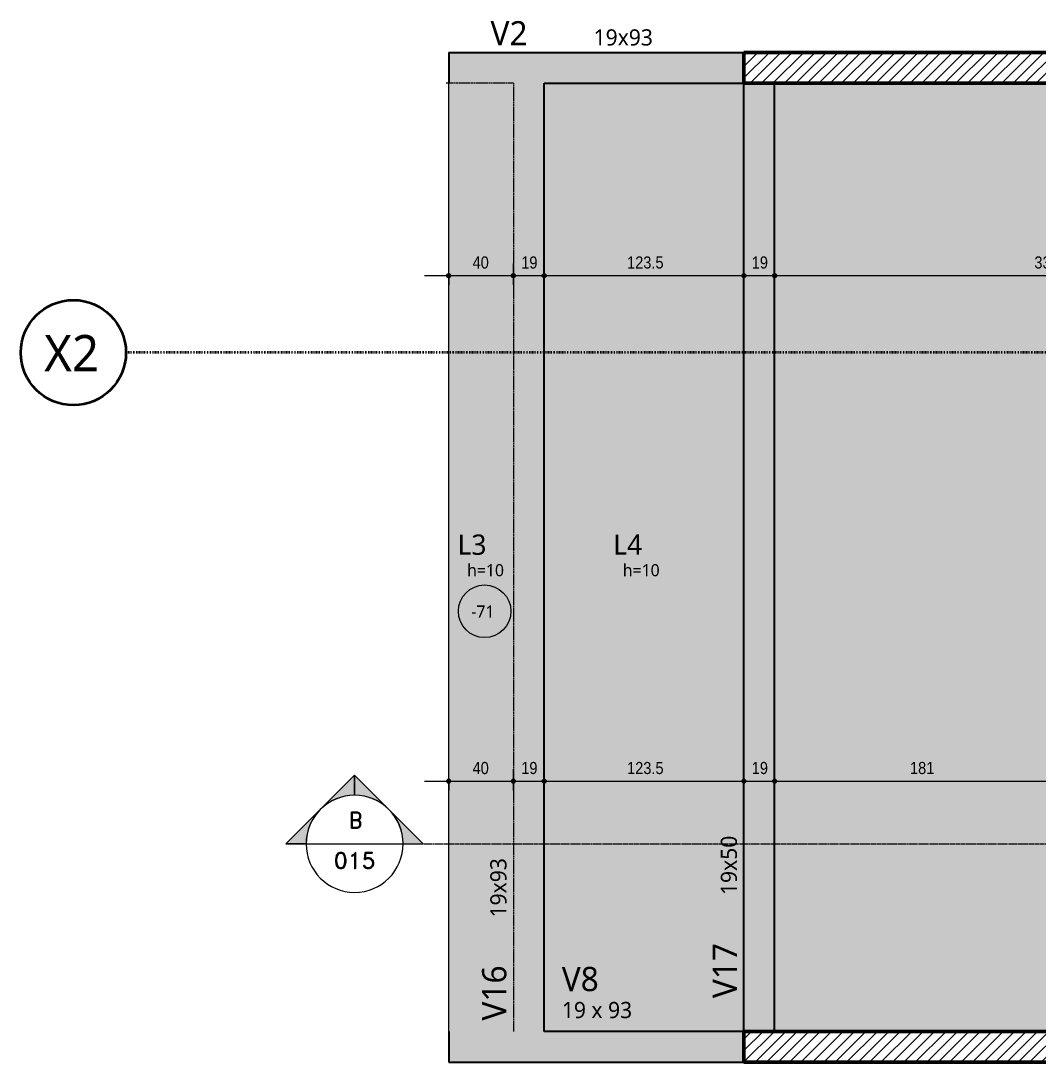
# Model space of a CAD drawing. Header units: centimetres. Extents: x -1475 to 26323, y -1238 to 84208.
# Drawn here: x 6356 to 6985, y -215 to 429 of the extents above; entities that cross this region are included whole.
import ezdxf

# ---------------------------------------------------------------- set-up
doc = ezdxf.new("R2010")
doc.units = ezdxf.units.CM
for name, pattern in [('Centro de 6 mm', [1.32, 0.6, -0.24, 0.24, -0.24]), ('Dash dot', [1.5875, 0.635, -0.47625, 0, -0.47625]), ('Hidden', [0.714375, 0.47625, -0.238125])]:
    doc.linetypes.add(name, pattern=pattern)
for name, color, linetype, lineweight in [('A-ANNO-DIMS', 7, 'Continuous', 9), ('A-ANNO-DIMS-50', 7, 'Continuous', 9), ('A-DETL', 7, 'Hidden', 18), ('A-FLOR', 7, 'Continuous', 9), ('A-FLOR-IDEN', 7, 'Continuous', 9), ('G-ANNO-SYMB', 7, 'Continuous', 9), ('S-BEAM', 7, 'Continuous', 9), ('S-BEAM-IDEN', 7, 'Continuous', 9), ('S-COLS', 7, 'Continuous', 9), ('S-GRID', 7, 'Continuous', 9), ('S-GRID-IDEN', 7, 'Continuous', 9)]:
    doc.layers.add(name, color=color, linetype=linetype, lineweight=lineweight)
doc.styles.add('Fira Sans', font='', dxfattribs={"width": 0.9, "height": 7.5})
doc.styles.add('Gadugi', font='gadugi.ttf', dxfattribs={"height": 10})
doc.styles.add('Gadugi_1', font='gadugi.ttf', dxfattribs={"height": 15})
doc.styles.add('Gadugi_3', font='gadugi.ttf', dxfattribs={"height": 7.5})
doc.styles.add('Gadugi_4', font='gadugi.ttf', dxfattribs={"height": 12.5})
doc.styles.add('Gadugi_5', font='gadugi.ttf', dxfattribs={"height": 22.5})
doc.styles.add('RomanD', font='romand__.ttf', dxfattribs={"height": 10})
doc.styles.get('Fira Sans').set_extended_font_data('Fira Sans')
doc.dimstyles.new('PED_R80_1_5mm_ACIMA_As_ESQ__R00', dxfattribs={"dimscale": 30.48, "dimtxt": 10.229846, "dimasz": 0.328084, "dimexe": 0.246063, "dimexo": 0.246063, "dimgap": 0.049213, "dimtad": 1, "dimdec": 1, "dimrnd": 0.5, "dimdsep": 46, "dimtxsty": 'Fira Sans', "dimblk1": 'DOTSMALL', "dimblk2": 'DOTSMALL', "dimsah": 1, "dimcen": 0.09, "dimdle": 0.492126, "dimazin": 0, "dimtfac": 1, "dimtdec": 4, "dimtix": 1, "dimtmove": 0, "dimatfit": 3, "dimfxl": 1, "dimtvp": 1, "dimtolj": 1, "dimtzin": 0, "dimarcsym": 2})
pattern_1 = [(45, (8297.7794, 0), (-3.535534, 3.535534), [])]

# ---------------------------------------------------------------- blocks, each defined once
blk = doc.blocks.new('PED_TAG_LAJE_R01 - TÍTULO_ESPESSURA_REBAIXO-2413107-PL300 - FORMA DO DUPLEX SUPERIOR')
at = {"layer": 'A-FLOR-IDEN'}
blk.add_circle((-0.046, -0.667), 0.325, dxfattribs=at)
blk = doc.blocks.new('Corte - M_Cabeça do corte - Preenchida-2060824-PL300 - FORMA DO DUPLEX SUPERIOR')
at = {"layer": 'G-ANNO-SYMB'}
h = blk.add_hatch(color=256, dxfattribs=at)
edge = h.paths.add_edge_path(flags=0)
edge.add_line((-0.6, 0.849), (-0.6, 0.6))
edge.add_arc((-0.6, 0), 0.6, 90, 135)
edge.add_line((-1.024, 0.424), (-0.6, 0.849))
h = blk.add_hatch(color=256, dxfattribs=at)
edge = h.paths.add_edge_path(flags=0)
edge.add_line((-0.6, 0.849), (-0.176, 0.424))
edge.add_arc((-0.6, 0), 0.6, 45, 90)
edge.add_line((-0.6, 0.6), (-0.6, 0.849))
h = blk.add_hatch(color=256, dxfattribs=at)
edge = h.paths.add_edge_path(flags=0)
edge.add_line((-1.449, 0), (-1.024, 0.424))
edge.add_arc((-0.6, 0), 0.6, 135, 180)
edge.add_line((-1.2, 0), (-1.449, 0))
h = blk.add_hatch(color=256, dxfattribs=at)
edge = h.paths.add_edge_path(flags=0)
edge.add_line((0.249, 0), (0, 0))
edge.add_arc((-0.6, 0), 0.6, 360, 405)
edge.add_line((-0.176, 0.424), (0.249, 0))
for p, q in [((-0.6, 0.849), (-1.449, 0)), ((-0.6, 0.849), (-1.024, 0.424)), ((-0.6, 0.849), (0.249, 0)), ((-0.6, 0.6), (-0.6, 0.849)), ((-0.6, 0.849), (-0.6, 0.6)), ((-0.176, 0.424), (-0.6, 0.849)), ((-1.024, 0.424), (-1.449, 0)), ((0.249, 0), (-0.176, 0.424)), ((-1.449, 0), (-1.2, 0)), ((0, 0), (0.249, 0)), ((-1.2, 0), (-1.449, 0)), ((0, 0), (0.249, 0))]:
    blk.add_line(p, q, dxfattribs=at)
for start, end in [(360, 180), (90, 135), (45, 90), (135, 180), (360, 45), (180, 360)]:
    blk.add_arc((-0.6, 0), 0.6, start, end, dxfattribs=at)
blk = doc.blocks.new('Eixo - X2-2173052-PL300 - FORMA DO DUPLEX SUPERIOR')
at = {"layer": 'S-GRID-IDEN', "color": 114, "lineweight": 35, "true_color": 0x00b050}
blk.add_circle((0, 0), 0.65, dxfattribs=at)
blk = doc.blocks.new('DIMBLOCK146-PL300 - FORMA DO DUPLEX SUPERIOR')
at = {"layer": 'A-ANNO-DIMS-50', "true_color": 0x000032}
h = blk.add_hatch(color=178, dxfattribs=at)
edge = h.paths.add_edge_path(flags=0)
edge.add_arc((6620.78, -41.09), 1.25, 0, 360)
h = blk.add_hatch(color=178, dxfattribs=at)
edge = h.paths.add_edge_path(flags=0)
edge.add_arc((6660.78, -41.09), 1.25, 0, 360)
at = {"layer": 'A-ANNO-DIMS-50', "color": 178, "true_color": 0x000032}
for p, q in [((6620.78, -46.82), (6620.78, -33.59)), ((6660.78, -46.82), (6660.78, -33.59)), ((6605.78, -41.09), (6660.78, -41.09)), ((6620.78, -41.09), (6620.78, -46.82)), ((6660.78, -41.09), (6660.78, -46.82))]:
    blk.add_line(p, q, dxfattribs=at)
for centre in [(6620.78, -41.09), (6660.78, -41.09)]:
    blk.add_circle(centre, 1.25, dxfattribs=at)
at = {"layer": 'A-ANNO-DIMS-50', "color": 0, "insert": (6635.53, -29.2), "char_height": 7.5, "width": 12.5906, "attachment_point": 1, "line_spacing_factor": 1.049215, "style": 'Fira Sans'}
blk.add_mtext('40', dxfattribs=at)
blk = doc.blocks.new('_DotSmall')
at = {"color": 0, "linetype": 'ByBlock', "const_width": 0.5}
blk.add_lwpolyline([(-0.0625, 0, 1), (0.0625, 0, 1)], format="xyb", close=True, dxfattribs=at)
blk = doc.blocks.new('DIMBLOCK147-PL300 - FORMA DO DUPLEX SUPERIOR')
at = {"layer": 'A-ANNO-DIMS-50', "true_color": 0x000032}
h = blk.add_hatch(color=178, dxfattribs=at)
edge = h.paths.add_edge_path(flags=0)
edge.add_arc((6660.78, -41.09), 1.25, 0, 360)
h = blk.add_hatch(color=178, dxfattribs=at)
edge = h.paths.add_edge_path(flags=0)
edge.add_arc((6679.78, -41.09), 1.25, 0, 360)
at = {"layer": 'A-ANNO-DIMS-50', "color": 178, "true_color": 0x000032}
for p, q in [((6660.78, -46.82), (6660.78, -33.59)), ((6679.78, -46.82), (6679.78, -33.59)), ((6660.78, -41.09), (6679.78, -41.09)), ((6660.78, -41.09), (6660.78, -46.82)), ((6679.78, -41.09), (6679.78, -46.82))]:
    blk.add_line(p, q, dxfattribs=at)
for centre in [(6660.78, -41.09), (6679.78, -41.09)]:
    blk.add_circle(centre, 1.25, dxfattribs=at)
at = {"layer": 'A-ANNO-DIMS-50', "color": 0, "insert": (6665.62, -29.2), "char_height": 7.5, "width": 11.1741, "attachment_point": 1, "line_spacing_factor": 1.049215, "style": 'Fira Sans'}
blk.add_mtext('19', dxfattribs=at)
blk = doc.blocks.new('DIMBLOCK148-PL300 - FORMA DO DUPLEX SUPERIOR')
at = {"layer": 'A-ANNO-DIMS-50', "true_color": 0x000032}
h = blk.add_hatch(color=178, dxfattribs=at)
edge = h.paths.add_edge_path(flags=0)
edge.add_arc((6679.78, -41.09), 1.25, 0, 360)
h = blk.add_hatch(color=178, dxfattribs=at)
edge = h.paths.add_edge_path(flags=0)
edge.add_arc((6803.28, -41.09), 1.25, 0, 360)
at = {"layer": 'A-ANNO-DIMS-50', "color": 178, "true_color": 0x000032}
for p, q in [((6679.78, -46.82), (6679.78, -33.59)), ((6803.28, -46.82), (6803.28, -33.59)), ((6679.78, -41.09), (6803.28, -41.09)), ((6679.78, -41.09), (6679.78, -46.82)), ((6803.28, -41.09), (6803.28, -46.82))]:
    blk.add_line(p, q, dxfattribs=at)
for centre in [(6679.78, -41.09), (6803.28, -41.09)]:
    blk.add_circle(centre, 1.25, dxfattribs=at)
at = {"layer": 'A-ANNO-DIMS-50', "color": 0, "insert": (6731.04, -29.2), "char_height": 7.5, "width": 25.1812, "attachment_point": 1, "line_spacing_factor": 1.049215, "style": 'Fira Sans'}
blk.add_mtext('123.5', dxfattribs=at)
blk = doc.blocks.new('DIMBLOCK149-PL300 - FORMA DO DUPLEX SUPERIOR')
at = {"layer": 'A-ANNO-DIMS-50', "true_color": 0x000032}
h = blk.add_hatch(color=178, dxfattribs=at)
edge = h.paths.add_edge_path(flags=0)
edge.add_arc((6803.28, -41.09), 1.25, 0, 360)
h = blk.add_hatch(color=178, dxfattribs=at)
edge = h.paths.add_edge_path(flags=0)
edge.add_arc((6822.28, -41.09), 1.25, 0, 360)
at = {"layer": 'A-ANNO-DIMS-50', "color": 178, "true_color": 0x000032}
for p, q in [((6803.28, -46.82), (6803.28, -33.59)), ((6822.28, -46.82), (6822.28, -33.59)), ((6803.28, -41.09), (6822.28, -41.09)), ((6803.28, -41.09), (6803.28, -46.82)), ((6822.28, -41.09), (6822.28, -46.82))]:
    blk.add_line(p, q, dxfattribs=at)
for centre in [(6803.28, -41.09), (6822.28, -41.09)]:
    blk.add_circle(centre, 1.25, dxfattribs=at)
at = {"layer": 'A-ANNO-DIMS-50', "color": 0, "insert": (6808.12, -29.2), "char_height": 7.5, "width": 11.1741, "attachment_point": 1, "line_spacing_factor": 1.049215, "style": 'Fira Sans'}
blk.add_mtext('19', dxfattribs=at)
blk = doc.blocks.new('DIMBLOCK150-PL300 - FORMA DO DUPLEX SUPERIOR')
at = {"layer": 'A-ANNO-DIMS-50', "true_color": 0x000032}
h = blk.add_hatch(color=178, dxfattribs=at)
edge = h.paths.add_edge_path(flags=0)
edge.add_arc((6822.28, -41.09), 1.25, 0, 360)
h = blk.add_hatch(color=178, dxfattribs=at)
edge = h.paths.add_edge_path(flags=0)
edge.add_arc((7003.28, -41.09), 1.25, 0, 360)
at = {"layer": 'A-ANNO-DIMS-50', "color": 178, "true_color": 0x000032}
for p, q in [((6822.28, -46.82), (6822.28, -33.59)), ((7003.28, -188.25), (7003.28, -33.59)), ((6822.28, -41.09), (7003.28, -41.09)), ((6822.28, -41.09), (6822.28, -46.82)), ((7003.28, -41.09), (7003.28, -188.25))]:
    blk.add_line(p, q, dxfattribs=at)
for centre in [(6822.28, -41.09), (7003.28, -41.09)]:
    blk.add_circle(centre, 1.25, dxfattribs=at)
at = {"layer": 'A-ANNO-DIMS-50', "color": 0, "insert": (6905.96, -29.2), "char_height": 7.5, "width": 16.3678, "attachment_point": 1, "line_spacing_factor": 1.049215, "style": 'Fira Sans'}
blk.add_mtext('181', dxfattribs=at)
blk = doc.blocks.new('DIMBLOCK183-PL300 - FORMA DO DUPLEX SUPERIOR')
at = {"layer": 'A-ANNO-DIMS-50', "true_color": 0x000032}
h = blk.add_hatch(color=178, dxfattribs=at)
edge = h.paths.add_edge_path(flags=0)
edge.add_arc((6620.78, 271.34), 1.25, 0, 360)
h = blk.add_hatch(color=178, dxfattribs=at)
edge = h.paths.add_edge_path(flags=0)
edge.add_arc((6660.78, 271.34), 1.25, 0, 360)
at = {"layer": 'A-ANNO-DIMS-50', "color": 178, "true_color": 0x000032}
for p, q in [((6620.78, 265.61), (6620.78, 278.84)), ((6660.78, 265.61), (6660.78, 278.84)), ((6605.78, 271.34), (6660.78, 271.34)), ((6620.78, 271.34), (6620.78, 265.61)), ((6660.78, 271.34), (6660.78, 265.61))]:
    blk.add_line(p, q, dxfattribs=at)
for centre in [(6620.78, 271.34), (6660.78, 271.34)]:
    blk.add_circle(centre, 1.25, dxfattribs=at)
at = {"layer": 'A-ANNO-DIMS-50', "color": 0, "insert": (6635.53, 283.23), "char_height": 7.5, "width": 12.5906, "attachment_point": 1, "line_spacing_factor": 1.049215, "style": 'Fira Sans'}
blk.add_mtext('40', dxfattribs=at)
blk = doc.blocks.new('DIMBLOCK184-PL300 - FORMA DO DUPLEX SUPERIOR')
at = {"layer": 'A-ANNO-DIMS-50', "true_color": 0x000032}
h = blk.add_hatch(color=178, dxfattribs=at)
edge = h.paths.add_edge_path(flags=0)
edge.add_arc((6660.78, 271.34), 1.25, 0, 360)
h = blk.add_hatch(color=178, dxfattribs=at)
edge = h.paths.add_edge_path(flags=0)
edge.add_arc((6679.78, 271.34), 1.25, 0, 360)
at = {"layer": 'A-ANNO-DIMS-50', "color": 178, "true_color": 0x000032}
for p, q in [((6660.78, 265.61), (6660.78, 278.84)), ((6679.78, 265.61), (6679.78, 278.84)), ((6660.78, 271.34), (6679.78, 271.34)), ((6660.78, 271.34), (6660.78, 265.61)), ((6679.78, 271.34), (6679.78, 265.61))]:
    blk.add_line(p, q, dxfattribs=at)
for centre in [(6660.78, 271.34), (6679.78, 271.34)]:
    blk.add_circle(centre, 1.25, dxfattribs=at)
at = {"layer": 'A-ANNO-DIMS-50', "color": 0, "insert": (6665.62, 283.23), "char_height": 7.5, "width": 11.1741, "attachment_point": 1, "line_spacing_factor": 1.049215, "style": 'Fira Sans'}
blk.add_mtext('19', dxfattribs=at)
blk = doc.blocks.new('DIMBLOCK185-PL300 - FORMA DO DUPLEX SUPERIOR')
at = {"layer": 'A-ANNO-DIMS-50', "true_color": 0x000032}
h = blk.add_hatch(color=178, dxfattribs=at)
edge = h.paths.add_edge_path(flags=0)
edge.add_arc((6679.78, 271.34), 1.25, 0, 360)
h = blk.add_hatch(color=178, dxfattribs=at)
edge = h.paths.add_edge_path(flags=0)
edge.add_arc((6803.28, 271.34), 1.25, 0, 360)
at = {"layer": 'A-ANNO-DIMS-50', "color": 178, "true_color": 0x000032}
for p, q in [((6679.78, 265.61), (6679.78, 278.84)), ((6803.28, 265.61), (6803.28, 278.84)), ((6679.78, 271.34), (6803.28, 271.34)), ((6679.78, 271.34), (6679.78, 265.61)), ((6803.28, 271.34), (6803.28, 265.61))]:
    blk.add_line(p, q, dxfattribs=at)
for centre in [(6679.78, 271.34), (6803.28, 271.34)]:
    blk.add_circle(centre, 1.25, dxfattribs=at)
at = {"layer": 'A-ANNO-DIMS-50', "color": 0, "insert": (6731.04, 283.23), "char_height": 7.5, "width": 25.1812, "attachment_point": 1, "line_spacing_factor": 1.049215, "style": 'Fira Sans'}
blk.add_mtext('123.5', dxfattribs=at)
blk = doc.blocks.new('DIMBLOCK186-PL300 - FORMA DO DUPLEX SUPERIOR')
at = {"layer": 'A-ANNO-DIMS-50', "true_color": 0x000032}
h = blk.add_hatch(color=178, dxfattribs=at)
edge = h.paths.add_edge_path(flags=0)
edge.add_arc((6803.28, 271.34), 1.25, 0, 360)
h = blk.add_hatch(color=178, dxfattribs=at)
edge = h.paths.add_edge_path(flags=0)
edge.add_arc((6822.28, 271.34), 1.25, 0, 360)
at = {"layer": 'A-ANNO-DIMS-50', "color": 178, "true_color": 0x000032}
for p, q in [((6803.28, 265.61), (6803.28, 278.84)), ((6822.28, 265.61), (6822.28, 278.84)), ((6803.28, 271.34), (6822.28, 271.34)), ((6803.28, 271.34), (6803.28, 265.61)), ((6822.28, 271.34), (6822.28, 265.61))]:
    blk.add_line(p, q, dxfattribs=at)
for centre in [(6803.28, 271.34), (6822.28, 271.34)]:
    blk.add_circle(centre, 1.25, dxfattribs=at)
at = {"layer": 'A-ANNO-DIMS-50', "color": 0, "insert": (6808.12, 283.23), "char_height": 7.5, "width": 11.1741, "attachment_point": 1, "line_spacing_factor": 1.049215, "style": 'Fira Sans'}
blk.add_mtext('19', dxfattribs=at)
blk = doc.blocks.new('DIMBLOCK187-PL300 - FORMA DO DUPLEX SUPERIOR')
at = {"layer": 'A-ANNO-DIMS-50', "true_color": 0x000032}
h = blk.add_hatch(color=178, dxfattribs=at)
edge = h.paths.add_edge_path(flags=0)
edge.add_arc((6822.28, 271.34), 1.25, 0, 360)
h = blk.add_hatch(color=178, dxfattribs=at)
edge = h.paths.add_edge_path(flags=0)
edge.add_arc((7158.28, 271.34), 1.25, 0, 360)
at = {"layer": 'A-ANNO-DIMS-50', "color": 178, "true_color": 0x000032}
for p, q in [((7158.28, 382.75), (7158.28, 263.84)), ((7158.28, 271.34), (7158.28, 382.75)), ((6822.28, 265.61), (6822.28, 278.84)), ((6822.28, 271.34), (7158.28, 271.34)), ((6822.28, 271.34), (6822.28, 265.61))]:
    blk.add_line(p, q, dxfattribs=at)
for centre in [(6822.28, 271.34), (7158.28, 271.34)]:
    blk.add_circle(centre, 1.25, dxfattribs=at)
at = {"layer": 'A-ANNO-DIMS-50', "color": 0, "insert": (6982.87, 283.23), "char_height": 7.5, "width": 17.7842, "attachment_point": 1, "line_spacing_factor": 1.049215, "style": 'Fira Sans'}
blk.add_mtext('336', dxfattribs=at)

msp = doc.modelspace()

# ---------------------------------------------------------------- hatches: boundary and pattern name
at = {"layer": 'A-FLOR', "lineweight": 18, "true_color": 0xe6b8b7}
msp.add_hatch(color=9, dxfattribs=at).paths.add_polyline_path([(6620.78, -195.75), (6660.78, -195.75), (6660.78, 390.25), (6620.78, 390.25)], flags=0)
at = {"layer": 'A-FLOR', "lineweight": 18, "true_color": 0xd9d9d9}
for points in [[(6679.78, -195.75), (6803.28, -195.75), (6803.28, 390.25), (6679.78, 390.25), (6679.78, 381.23)], [(7097.28, -195.75), (7177.28, -195.75), (7177.28, -187.25), (7465.28, -187.25), (7465.28, 390.25), (6822.28, 390.25), (6822.28, -195.75), (7003.28, -195.75)]]:
    msp.add_hatch(color=254, dxfattribs=at).paths.add_polyline_path(points, flags=0)
at = {"layer": 'S-BEAM', "true_color": 0xccffcc}
for points in [[(6620.78, 390.25), (6803.28, 390.25), (6803.28, 409.25), (6620.78, 409.25)], [(6679.78, -195.75), (6679.78, 390.25), (6660.78, 390.25), (6660.78, -195.75)], [(6620.78, -214.75), (6803.28, -214.75), (6803.28, -195.75), (6620.78, -195.75)]]:
    msp.add_hatch(color=254, dxfattribs=at).paths.add_polyline_path(points, flags=0)
at = {"layer": 'S-BEAM', "true_color": 0xd9d9d9}
msp.add_hatch(color=254, dxfattribs=at).paths.add_polyline_path([(6803.28, -195.75), (6822.28, -195.75), (6822.28, 390.25), (6803.28, 390.25)], flags=0)
at = {"layer": 'S-COLS', "lineweight": 18, "true_color": 0x808080}
h = msp.add_hatch(dxfattribs=at)
h.set_pattern_fill('FP_1', color=8, style=0, pattern_type=2)
h.set_pattern_definition(pattern_1)
h.paths.add_polyline_path([(6892.03, 390.25), (7158.28, 390.25), (7158.28, 409.25), (6803.28, 409.25), (6803.28, 390.25)], flags=0)
h = msp.add_hatch(dxfattribs=at)
h.set_pattern_fill('FP_1', color=8, style=0, pattern_type=2)
h.set_pattern_definition(pattern_1)
h.paths.add_polyline_path([(6803.28, -214.75), (7003.28, -214.75), (7003.28, -195.75), (6803.28, -195.75)], flags=0)

# ---------------------------------------------------------------- linework, layer by layer
at = {"layer": 'A-DETL'}
for q in [(6619.28, 390.25), (6660.78, -195.75)]:
    msp.add_line((6660.78, 390.25), q, dxfattribs=at)
at = {"layer": 'A-FLOR', "lineweight": 18}
msp.add_line((6620.78, -195.75), (6620.78, 390.25), dxfattribs=at)
at = {"layer": 'G-ANNO-SYMB'}
msp.add_line((6532.6, -79.8), (6592.6, -79.8), dxfattribs=at)
at = {"layer": 'G-ANNO-SYMB', "linetype": 'Centro de 6 mm'}
msp.add_line((6592.6, -79.8), (10004.87, -79.8), dxfattribs=at)
at = {"layer": 'S-BEAM', "lineweight": 25}
for p, q in [((6620.78, 409.25), (6620.78, 390.25)), ((6620.78, 409.25), (6803.28, 409.25)), ((6679.78, -195.75), (6679.78, 390.25)), ((6679.78, 390.25), (6803.28, 390.25)), ((6803.28, -195.75), (6803.28, 390.25)), ((6822.28, -195.75), (6822.28, 390.25)), ((6620.78, -195.75), (6620.78, -214.75)), ((6803.28, -195.75), (6679.78, -195.75)), ((6620.78, -214.75), (6803.28, -214.75))]:
    msp.add_line(p, q, dxfattribs=at)
at = {"layer": 'S-COLS', "lineweight": 50}
for p, q in [((6803.28, 390.25), (6803.28, 409.25)), ((6803.28, 409.25), (7158.28, 409.25)), ((7158.28, 390.25), (6803.28, 390.25)), ((6803.28, -214.75), (6803.28, -195.75)), ((6803.28, -195.75), (7003.28, -195.75)), ((7003.28, -214.75), (6803.28, -214.75))]:
    msp.add_line(p, q, dxfattribs=at)
at = {"layer": 'S-GRID', "color": 114, "linetype": 'Dash dot', "lineweight": 35, "true_color": 0x00b050}
msp.add_line((10037.67, 223.75), (6421.23, 223.75), dxfattribs=at)

# ---------------------------------------------------------------- block references
at = {"layer": 'A-FLOR-IDEN', "xscale": 49.99999999999998, "yscale": 49.99999999999998, "zscale": 49.99999999999998}
msp.add_blockref('PED_TAG_LAJE_R01 - TÍTULO_ESPESSURA_REBAIXO-2413107-PL300 - FORMA DO DUPLEX SUPERIOR', (6645.28, 97.25), dxfattribs=at)
at = {"layer": 'G-ANNO-SYMB', "xscale": 49.99999999999998, "yscale": 49.99999999999998, "zscale": 49.99999999999998}
msp.add_blockref('Corte - M_Cabeça do corte - Preenchida-2060824-PL300 - FORMA DO DUPLEX SUPERIOR', (6592.6, -79.8), dxfattribs=at)
at = {"layer": 'S-GRID-IDEN', "color": 114, "true_color": 0x00b050, "xscale": 49.99999999999998, "yscale": 49.99999999999998, "zscale": 49.99999999999998, "rotation": 90}
msp.add_blockref('Eixo - X2-2173052-PL300 - FORMA DO DUPLEX SUPERIOR', (6388.73, 223.75), dxfattribs=at)

# ---------------------------------------------------------------- texts
at = {"layer": 'A-FLOR-IDEN', "attachment_point": 1}
for s, insert, char_height, width, style in [('L3', (6626.26, 111.34), 12.5, 21.6456, 'Gadugi_4'), ('L4', (6722.51, 111.34), 12.5, 21.6456, 'Gadugi_4'), ('h=10', (6632.15, 93.05), 7.5, 29.6624, 'Gadugi_3'), ('h=10', (6728.4, 93.05), 7.5, 29.6624, 'Gadugi_3'), ('-71', (6634.74, 67.49), 7.5, 18.8397, 'Gadugi_3')]:
    msp.add_mtext(s, dxfattribs=dict(at, insert=insert, char_height=char_height, width=width, style=style))
at = {"layer": 'G-ANNO-SYMB', "char_height": 10, "attachment_point": 1, "style": 'RomanD'}
for s, insert, width in [('B', (6559.04, -60.18), 11.2236), ('015', (6549.79, -85.13), 33.6709)]:
    msp.add_mtext(s, dxfattribs=dict(at, insert=insert, width=width))
at = {"layer": 'S-BEAM-IDEN', "attachment_point": 1}
for s, insert, char_height, width, style in [('V2', (6646.62, 428.6), 15, 30.0633, 'Gadugi_1'), ('19x93', (6710.32, 423.57), 10, 44.8945, 'Gadugi'), ('V8', (6690.67, -155.87), 15, 30.0633, 'Gadugi_1'), ('19 x 93', (6690.72, -177.51), 10, 54.5147, 'Gadugi')]:
    msp.add_mtext(s, dxfattribs=dict(at, insert=insert, char_height=char_height, width=width, style=style))
at = {"layer": 'S-BEAM-IDEN', "attachment_point": 1, "rotation": 90}
for s, insert, char_height, width, style in [('19x50', (6788.96, -111.48), 10, 44.8945, 'Gadugi'), ('19x93', (6646.46, -125.34), 10, 44.8945, 'Gadugi'), ('V17', (6783.93, -175.19), 15, 44.0928, 'Gadugi_1'), ('V16', (6641.43, -189.04), 15, 44.0928, 'Gadugi_1')]:
    msp.add_mtext(s, dxfattribs=dict(at, insert=insert, char_height=char_height, width=width, style=style))
at = {"layer": 'S-GRID-IDEN', "color": 114, "true_color": 0x00b050, "insert": (6370.66, 234.66), "char_height": 22.5, "width": 43.692, "attachment_point": 1, "style": 'Gadugi_5'}
msp.add_mtext('X2', dxfattribs=at)

# ---------------------------------------------------------------- dimensions: what is measured, and where the dimension line sits
at = {"layer": 'A-ANNO-DIMS', "color": 178, "true_color": 0x000032}
for base, p1, p2, override, picture, middle in [((7158.28, 271.34), (6822.28, 273.11), (7158.28, 390.25), {"dimpost": '<>', "dimfxl": 355.833628}, 'DIMBLOCK187-PL300 - FORMA DO DUPLEX SUPERIOR', (6990.28, 276.66)), ((6660.78, 271.34), (6620.78, 273.11), (6660.78, 273.11), {"dimpost": '<>', "dimfxl": 40}, 'DIMBLOCK183-PL300 - FORMA DO DUPLEX SUPERIOR', (6640.78, 276.66)), ((6679.78, 271.34), (6660.78, 273.11), (6679.78, 273.11), {"dimpost": '<>', "dimfxl": 19}, 'DIMBLOCK184-PL300 - FORMA DO DUPLEX SUPERIOR', (6670.28, 276.71)), ((6803.28, 271.34), (6679.78, 273.11), (6803.28, 273.11), {"dimpost": '<>', "dimfxl": 123.5}, 'DIMBLOCK185-PL300 - FORMA DO DUPLEX SUPERIOR', (6741.53, 276.66)), ((6822.28, 271.34), (6803.28, 273.11), (6822.28, 273.11), {"dimpost": '<>', "dimfxl": 19}, 'DIMBLOCK186-PL300 - FORMA DO DUPLEX SUPERIOR', (6812.78, 276.71)), ((6660.78, -41.09), (6620.78, -39.32), (6660.78, -39.32), {"dimpost": '<>', "dimfxl": 40}, 'DIMBLOCK146-PL300 - FORMA DO DUPLEX SUPERIOR', (6640.78, -35.77)), ((6679.78, -41.09), (6660.78, -39.32), (6679.78, -39.32), {"dimpost": '<>', "dimfxl": 19}, 'DIMBLOCK147-PL300 - FORMA DO DUPLEX SUPERIOR', (6670.28, -35.72)), ((6803.28, -41.09), (6679.78, -39.32), (6803.28, -39.32), {"dimpost": '<>', "dimfxl": 123.5}, 'DIMBLOCK148-PL300 - FORMA DO DUPLEX SUPERIOR', (6741.53, -35.77)), ((6822.28, -41.09), (6803.28, -39.32), (6822.28, -39.32), {"dimpost": '<>', "dimfxl": 19}, 'DIMBLOCK149-PL300 - FORMA DO DUPLEX SUPERIOR', (6812.78, -35.72)), ((7003.28, -41.09), (6822.28, -39.32), (7003.28, -195.75), {"dimpost": '<>', "dimfxl": 239.231107}, 'DIMBLOCK150-PL300 - FORMA DO DUPLEX SUPERIOR', (6912.78, -35.77))]:
    dim = msp.add_linear_dim(base=base, p1=p1, p2=p2, dimstyle='PED_R80_1_5mm_ACIMA_As_ESQ__R00', override=override, dxfattribs=at)
    dim.commit()
    dim.dimension.update_dxf_attribs({"geometry": picture, "text_midpoint": middle})

doc.saveas('drawing.dxf')
